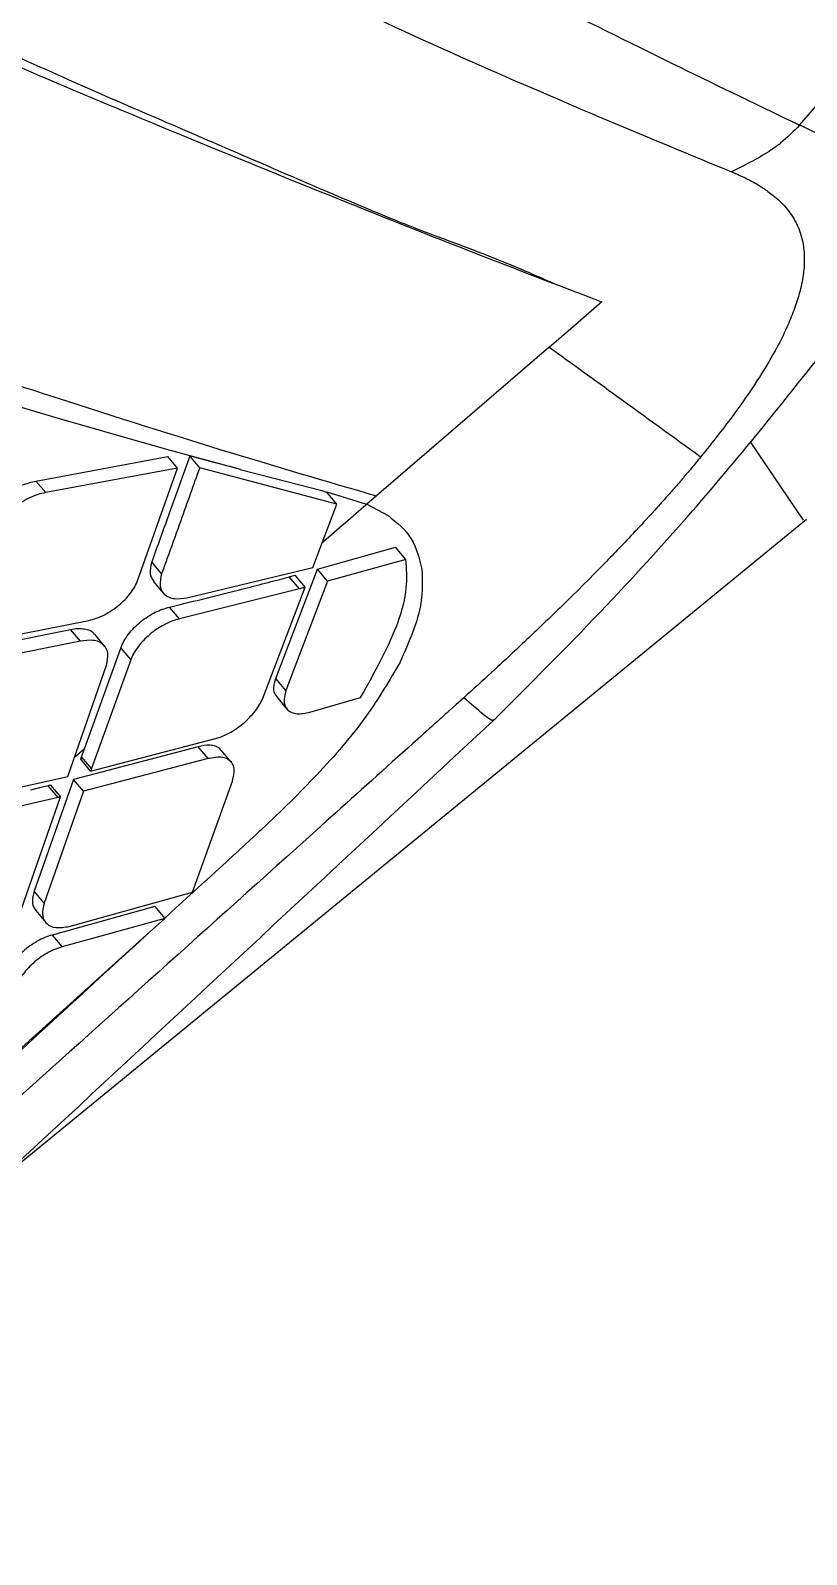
# Model space of a CAD drawing. Extents: x 0 to 84, y -21 to 126.
# Drawn here: x 16.707 to 17.565, y 67.381 to 69.066 of the extents above; entities that cross this region are included whole.
import ezdxf

# ---------------------------------------------------------------- set-up
doc = ezdxf.new("R2010")
doc.units = 0
doc.header["$MEASUREMENT"] = 0
doc.layers.add('1', color=4, linetype='Continuous')

# ---------------------------------------------------------------- blocks, each defined once
blk = doc.blocks.new('PRODIGY')
at = {"layer": '1', "color": 3, "linetype": 'Continuous', "lineweight": 25}
for p, q in [((17.2805, 68.7159), (17.0897, 68.5517)), ((16.6757, 68.6559), (16.7452, 68.6354)), ((16.7453, 68.6355), (16.8303, 68.6109)), ((16.8304, 68.611), (16.8573, 68.6034)), ((17.562, 68.5247), (17.5033, 68.6115)), ((16.7131, 68.5681), (16.8588, 68.5951)), ((16.8574, 68.6035), (16.9389, 68.5811)), ((16.8697, 68.5822), (16.8588, 68.5951)), ((16.8942, 68.5828), (16.8833, 68.5958)), ((16.8697, 68.5822), (16.7239, 68.5554)), ((16.8259, 68.4588), (16.8697, 68.5822)), ((17.0458, 68.5427), (16.8942, 68.5828)), ((16.9388, 68.581), (17.0291, 68.5575)), ((16.7239, 68.5553), (16.7131, 68.5681)), ((17.0291, 68.5575), (17.0346, 68.5559)), ((17.0193, 68.4724), (17.0458, 68.5427)), ((17.0458, 68.5427), (17.0346, 68.556)), ((17.0348, 68.5563), (17.0788, 68.5424)), ((17.0897, 68.5517), (17.0789, 68.5424)), ((17.0789, 68.5424), (17.1025, 68.53)), ((17.5653, 68.5254), (16.67, 67.7928)), ((17.0245, 68.4707), (17.1108, 68.4949)), ((17.1221, 68.4815), (17.1108, 68.4949)), ((16.8521, 68.4656), (16.8412, 68.4786)), ((16.88, 68.439), (17.0193, 68.4724)), ((17.1221, 68.4815), (17.0357, 68.4573)), ((16.8429, 68.4572), (16.8539, 68.4442)), ((16.9784, 68.3499), (17.0245, 68.4707)), ((16.9829, 68.4594), (16.9932, 68.4622)), ((17.0357, 68.4573), (16.9896, 68.3366)), ((17.0044, 68.4489), (16.9932, 68.4622)), ((17.0108, 68.4506), (16.9996, 68.4639)), ((17.0357, 68.4573), (17.0245, 68.4706)), ((17.0044, 68.4489), (16.8719, 68.4157)), ((16.9648, 68.3298), (17.0108, 68.4506)), ((16.8719, 68.4157), (16.8608, 68.4288)), ((16.6271, 68.3854), (16.7714, 68.4139)), ((16.6087, 68.3753), (16.7512, 68.4041)), ((16.7622, 68.3911), (16.6196, 68.3625)), ((16.7622, 68.3911), (16.7512, 68.4041)), ((16.789, 68.3856), (16.7781, 68.3986)), ((16.7667, 68.272), (16.8069, 68.3834)), ((16.8069, 68.3834), (16.8179, 68.3703)), ((16.7483, 68.2412), (16.791, 68.3645)), ((16.8179, 68.3703), (16.7746, 68.2502)), ((16.9896, 68.3366), (16.9784, 68.3499)), ((16.9795, 68.3293), (16.9907, 68.316)), ((17.016, 68.3125), (17.0722, 68.3289)), ((16.8924, 68.2743), (16.7546, 68.2382)), ((16.7667, 68.272), (16.7557, 68.2624)), ((16.7636, 68.2633), (16.7667, 68.272)), ((16.7736, 68.2474), (16.9117, 68.2833)), ((16.9036, 68.2611), (16.8924, 68.2743)), ((16.9291, 68.2572), (16.918, 68.2704)), ((16.7626, 68.2605), (16.7636, 68.2633)), ((16.7746, 68.2502), (16.7636, 68.2633)), ((16.9036, 68.2611), (16.7656, 68.2251)), ((16.6073, 68.21), (16.7483, 68.2412)), ((16.7546, 68.2382), (16.7111, 68.1144)), ((16.7656, 68.2251), (16.7546, 68.2382)), ((16.7172, 68.2289), (16.7071, 68.2264)), ((16.7267, 68.2312), (16.7172, 68.2289)), ((16.7656, 68.2251), (16.7221, 68.1014)), ((16.7377, 68.2182), (16.7267, 68.2312)), ((16.8863, 68.1134), (16.9304, 68.2364)), ((16.7377, 68.2182), (16.5996, 68.1861)), ((16.697, 68.0949), (16.7404, 68.2188)), ((16.7221, 68.1014), (16.7111, 68.1144)), ((16.7498, 68.0756), (16.8863, 68.1134)), ((16.7128, 68.0931), (16.7239, 68.08)), ((16.8444, 68.0975), (16.731, 68.0661)), ((16.8444, 68.0975), (16.8555, 68.0843)), ((16.8555, 68.0843), (16.742, 68.053)), ((16.8355, 68.0662), (16.8555, 68.0843)), ((16.8355, 68.0662), (16.6551, 67.9037)), ((16.731, 68.0661), (16.742, 68.053))]:
    blk.add_line(p, q, dxfattribs=at)
at = {"layer": '1', "color": 3, "linetype": 'Continuous', "lineweight": 25, "flags": 128}
for points in [[(17.5577, 68.9617), (17.6911, 69.1161), (17.8246, 69.2704)], [(17.339, 68.7661), (17.3098, 68.741), (17.2806, 68.7159)], [(17.1863, 68.3285), (17.1775, 68.3206), (17.1706, 68.3144)], [(16.7736, 68.2474), (16.7675, 68.2548), (16.7626, 68.2605)], [(16.7293, 68.2319), (16.7355, 68.2246), (16.7404, 68.2188)]]:
    blk.add_lwpolyline(points, dxfattribs=at)
at = {"layer": '1', "color": 3, "linetype": 'Continuous', "lineweight": 25}
for points, knots in [([(13.7608, 70.9587), (13.8887, 70.8947), (14.145, 70.7667), (14.5257, 70.5706), (14.9033, 70.3732), (15.2754, 70.1746), (15.6405, 69.9765), (15.9666, 69.7973), (16.2515, 69.6405), (16.4953, 69.5072), (16.7223, 69.3842), (16.9293, 69.2758), (17.115, 69.1805), (17.2799, 69.0976), (17.4276, 69.0243), (17.5143, 68.9825), (17.5577, 68.9617)], [0, 0, 0, 0, 0.082589, 0.165416, 0.24837, 0.331192, 0.414034, 0.497446, 0.56062, 0.623393, 0.686188, 0.749611, 0.812567, 0.875073, 0.937549, 1, 1, 1, 1]), ([(16.9571, 70.9609), (16.9706, 70.9527), (16.9983, 70.9361), (17.0403, 70.9103), (17.0837, 70.8834), (17.1284, 70.8554), (17.1744, 70.8262), (17.2483, 70.7788), (17.3554, 70.7088), (17.4664, 70.6341), (17.5586, 70.5707), (17.6487, 70.508), (17.7615, 70.4278), (17.8926, 70.3321), (18.0632, 70.204), (18.2636, 70.0467), (18.4787, 69.8671), (18.6663, 69.699), (18.8242, 69.5456), (18.9506, 69.4092), (19.0459, 69.2905), (19.1019, 69.2053), (19.1345, 69.1446), (19.1594, 69.0898), (19.1794, 69.0286), (19.1901, 68.9638), (19.1914, 68.915), (19.1898, 68.8786), (19.1885, 68.861), (19.1878, 68.8525)], [0, 0, 0, 0, 0.008451, 0.017238, 0.026363, 0.035827, 0.045631, 0.055779, 0.083415, 0.115566, 0.130086, 0.146436, 0.178037, 0.210329, 0.243112, 0.309202, 0.375911, 0.443315, 0.511382, 0.579157, 0.645716, 0.710886, 0.742326, 0.773336, 0.83341, 0.891395, 0.947117, 0.974569, 1, 1, 1, 1]), ([(13.7448, 70.9284), (13.869, 70.8632), (14.1175, 70.7326), (14.4853, 70.5303), (14.8498, 70.3258), (15.2089, 70.1196), (15.5623, 69.9144), (15.8795, 69.7293), (16.159, 69.5683), (16.4004, 69.4323), (16.6277, 69.3083), (16.837, 69.2004), (17.0262, 69.1085), (17.1953, 69.031), (17.3478, 68.9656), (17.4375, 68.9286), (17.4823, 68.9101)], [0, 0, 0, 0, 0.082411, 0.164951, 0.247638, 0.330248, 0.412936, 0.496232, 0.559503, 0.622548, 0.685579, 0.749219, 0.81255, 0.875197, 0.937632, 1, 1, 1, 1]), ([(18.8952, 68.9178), (18.8959, 68.9265), (18.8972, 68.9439), (18.8988, 68.9802), (18.8972, 69.049), (18.8773, 69.1397), (18.8316, 69.2343), (18.7942, 69.2958), (18.7598, 69.3457), (18.7178, 69.4004), (18.6699, 69.4573), (18.6149, 69.518), (18.5519, 69.583), (18.4823, 69.6508), (18.4062, 69.7213), (18.3241, 69.7941), (18.2363, 69.8687), (18.14, 69.9474), (18.0381, 70.0277), (17.9281, 70.1113), (17.777, 70.2221), (17.6152, 70.335), (17.4468, 70.4472), (17.3192, 70.5299), (17.1912, 70.6105), (17.0828, 70.6771), (16.9965, 70.7291), (16.9323, 70.7673), (16.8681, 70.8051), (16.8251, 70.8301), (16.8037, 70.8425)], [0, 0, 0, 0, 0.027718, 0.05596, 0.114175, 0.235289, 0.298187, 0.328224, 0.3631, 0.395873, 0.428792, 0.461923, 0.495267, 0.529596, 0.561732, 0.59407, 0.627439, 0.658123, 0.692422, 0.724741, 0.756991, 0.820929, 0.852814, 0.882869, 0.913358, 0.942877, 0.957372, 0.971712, 0.985906, 1, 1, 1, 1]), ([(17.285, 68.7866), (17.2388, 68.8044), (17.1465, 68.8401), (16.9919, 68.9022), (16.8218, 68.9717), (16.6344, 69.051), (16.4309, 69.1436), (16.209, 69.2449), (15.9778, 69.3569), (15.6881, 69.495), (15.3378, 69.6629), (14.9261, 69.8575), (14.5066, 70.0514), (14.082, 70.2425), (13.795, 70.366), (13.6517, 70.4277)], [0, 0, 0, 0, 0.062561, 0.125094, 0.187382, 0.249789, 0.312754, 0.376309, 0.439124, 0.501607, 0.601699, 0.701611, 0.80118, 0.900668, 1, 1, 1, 1]), ([(13.658, 70.4417), (13.777, 70.3905), (14.0209, 70.2856), (14.3795, 70.1248), (14.7409, 69.9595), (15.0926, 69.7947), (15.4346, 69.632), (15.7011, 69.5044), (15.8987, 69.4101), (16.0346, 69.345), (16.1672, 69.2817), (16.2951, 69.221), (16.4169, 69.1647), (16.5335, 69.1109), (16.6435, 69.0595), (16.7476, 69.0125), (16.8401, 68.9721), (16.921, 68.9375), (16.9968, 68.9046), (17.068, 68.874), (17.144, 68.8428), (17.2183, 68.8163), (17.2644, 68.7961), (17.2853, 68.7869)], [0, 0, 0, 0, 0.082249, 0.168725, 0.250938, 0.337837, 0.421226, 0.501438, 0.538138, 0.573957, 0.608923, 0.645818, 0.681064, 0.714276, 0.751294, 0.786327, 0.81865, 0.848238, 0.87506, 0.90615, 0.934321, 0.970126, 1, 1, 1, 1]), ([(14.0181, 69.5459), (14.172, 69.501), (14.4804, 69.4111), (14.9292, 69.2684), (15.3625, 69.1256), (15.7305, 69.0005), (16.0351, 68.8961), (16.2804, 68.8121), (16.5104, 68.7342), (16.7236, 68.6638), (16.9208, 68.601), (17.0335, 68.5681), (17.0897, 68.5517)], [0, 0, 0, 0, 0.1280884, 0.2568049, 0.3836102, 0.5088304, 0.5930085, 0.6749205, 0.7545369, 0.8369035, 0.9186294, 1, 1, 1, 1]), ([(17.5577, 68.9617), (17.5511, 68.9549), (17.5419, 68.9456), (17.5182, 68.9278), (17.498, 68.9179), (17.4823, 68.9101)], [0, 0, 0, 0, 0.361884, 0.5029889, 1, 1, 1, 1]), ([(17.5993, 68.7331), (17.604, 68.7396), (17.6201, 68.7616), (17.6387, 68.7946), (17.6527, 68.8296), (17.6561, 68.8525), (17.6557, 68.8673), (17.6544, 68.8762), (17.6523, 68.8842), (17.6495, 68.8916), (17.6423, 68.9054), (17.6315, 68.9181), (17.6191, 68.9278), (17.615, 68.9307), (17.6134, 68.9319), (17.5971, 68.9431), (17.5771, 68.9525), (17.5577, 68.9617)], [0, 0, 0, 0, 0.046974, 0.160354, 0.269157, 0.371772, 0.411009, 0.449128, 0.486071, 0.521786, 0.556219, 0.701727, 0.745787, 0.756291, 0.764727, 0.771109, 1, 1, 1, 1]), ([(17.4823, 68.9101), (17.4881, 68.9076), (17.4986, 68.9031), (17.512, 68.8958), (17.5214, 68.8894), (17.5291, 68.8835), (17.5386, 68.8756), (17.5492, 68.8629), (17.5579, 68.846), (17.5623, 68.8282), (17.5633, 68.8114), (17.5616, 68.793), (17.5573, 68.7741), (17.5507, 68.7546), (17.5421, 68.7345), (17.5296, 68.7095), (17.5108, 68.6786), (17.4838, 68.6392), (17.4612, 68.6109), (17.4482, 68.5946)], [0, 0, 0, 0, 0.065071, 0.117529, 0.164418, 0.192892, 0.228101, 0.305988, 0.387462, 0.446911, 0.503219, 0.552426, 0.610396, 0.654966, 0.698809, 0.752369, 0.824236, 0.898691, 1, 1, 1, 1]), ([(17.2853, 68.7869), (17.2943, 68.7834), (17.3124, 68.7764), (17.3301, 68.7696), (17.339, 68.7661)], [0, 0, 0, 0, 0.497513, 1, 1, 1, 1]), ([(17.4482, 68.5946), (17.4176, 68.6168), (17.363, 68.6564), (17.3058, 68.6977), (17.2806, 68.7159)], [0, 0, 0, 0, 0.559577, 1, 1, 1, 1]), ([(17.219, 68.3032), (17.2588, 68.343), (17.3342, 68.4183), (17.4341, 68.5278), (17.5135, 68.6225), (17.5591, 68.6801), (17.5789, 68.7051)], [0, 0, 0, 0, 0.312875, 0.592045, 0.822658, 1, 1, 1, 1]), ([(16.8833, 68.5958), (16.8754, 68.5739), (16.8614, 68.5348), (16.8473, 68.4958), (16.8412, 68.4786)], [0, 0, 0, 0, 0.559995, 1, 1, 1, 1]), ([(16.9388, 68.581), (16.9273, 68.5841), (16.909, 68.5889), (16.8903, 68.5939), (16.8833, 68.5958)], [0, 0, 0, 0, 0.627994, 1, 1, 1, 1]), ([(17.4482, 68.5946), (17.4446, 68.5903), (17.4384, 68.5827), (17.4285, 68.5711), (17.4222, 68.5637), (17.4182, 68.5592), (17.4165, 68.5572), (17.4103, 68.5502), (17.397, 68.5353), (17.374, 68.5103), (17.3394, 68.4741), (17.2982, 68.433), (17.2556, 68.3923), (17.2192, 68.3583), (17.1965, 68.3378), (17.1863, 68.3285)], [0, 0, 0, 0, 0.04653, 0.082491, 0.126136, 0.126892, 0.132434, 0.147448, 0.203774, 0.295533, 0.422906, 0.60536, 0.758855, 0.890317, 1, 1, 1, 1]), ([(16.8942, 68.5828), (16.8872, 68.5633), (16.8758, 68.5314), (16.8618, 68.4924), (16.8547, 68.4728), (16.8521, 68.4656)], [0, 0, 0, 0, 0.5, 0.813763, 1, 1, 1, 1]), ([(16.658, 68.5241), (16.6591, 68.5268), (16.6612, 68.5322), (16.6667, 68.5402), (16.6734, 68.5476), (16.6833, 68.556), (16.6971, 68.5642), (16.7079, 68.5669), (16.7131, 68.5681)], [0, 0, 0, 0, 0.142946, 0.280401, 0.412551, 0.539644, 0.778346, 1, 1, 1, 1]), ([(16.7239, 68.5553), (16.7211, 68.5547), (16.7154, 68.5535), (16.7065, 68.5499), (16.6978, 68.5452), (16.6873, 68.5377), (16.6784, 68.5287), (16.6719, 68.5191), (16.6699, 68.5139), (16.6688, 68.5113)], [0, 0, 0, 0, 0.123481, 0.247798, 0.373346, 0.500529, 0.73132, 0.860976, 1, 1, 1, 1]), ([(17.0789, 68.5423), (17.0629, 68.5285), (17.0465, 68.5143), (17.03, 68.5001), (17.0295, 68.4997)], [0, 0, 0, 0, 0.972831, 1, 1, 1, 1]), ([(17.1025, 68.53), (17.1122, 68.5222), (17.131, 68.5072), (17.1371, 68.4826), (17.14, 68.4706)], [0, 0, 0, 0, 0.512871, 1, 1, 1, 1]), ([(16.8412, 68.4786), (16.84, 68.474), (16.8378, 68.4654), (16.8415, 68.46), (16.8433, 68.4575)], [0, 0, 0, 0, 0.536785, 1, 1, 1, 1]), ([(17.0722, 68.3289), (17.0881, 68.3575), (17.112, 68.4003), (17.1247, 68.4506), (17.123, 68.4712), (17.1221, 68.4815)], [0, 0, 0, 0, 0.499326, 0.74974, 1, 1, 1, 1]), ([(16.7714, 68.4139), (16.7743, 68.4146), (16.78, 68.4161), (16.7888, 68.42), (16.7972, 68.425), (16.8074, 68.4326), (16.8162, 68.4416), (16.8227, 68.4512), (16.8248, 68.4562), (16.8259, 68.4588)], [0, 0, 0, 0, 0.128249, 0.254124, 0.378129, 0.500835, 0.733691, 0.862665, 1, 1, 1, 1]), ([(16.8521, 68.4656), (16.8511, 68.4611), (16.849, 68.452), (16.8533, 68.4437), (16.8598, 68.4395), (16.8679, 68.4373), (16.8753, 68.4383), (16.88, 68.439)], [0, 0, 0, 0, 0.248627, 0.499056, 0.644593, 0.776656, 1, 1, 1, 1]), ([(16.8608, 68.4288), (16.8841, 68.4344), (16.9252, 68.4443), (16.9654, 68.4549), (16.9829, 68.4594)], [0, 0, 0, 0, 0.566755, 1, 1, 1, 1]), ([(16.9932, 68.4622), (16.9944, 68.4625), (16.9965, 68.4631), (16.9986, 68.4637), (16.9996, 68.4639)], [0, 0, 0, 0, 0.560105, 1, 1, 1, 1]), ([(17.14, 68.4706), (17.1405, 68.4557), (17.1414, 68.4259), (17.1243, 68.3872), (17.1158, 68.3679)], [0, 0, 0, 0, 0.499621, 1, 1, 1, 1]), ([(17.0108, 68.4506), (17.0096, 68.4503), (17.0075, 68.4497), (17.0054, 68.4492), (17.0044, 68.4489)], [0, 0, 0, 0, 0.560017, 1, 1, 1, 1]), ([(16.8068, 68.3834), (16.8079, 68.3859), (16.81, 68.3909), (16.8152, 68.3987), (16.8215, 68.406), (16.8289, 68.4127), (16.8368, 68.4184), (16.8477, 68.4247), (16.8556, 68.4272), (16.8608, 68.4288)], [0, 0, 0, 0, 0.136462, 0.26883, 0.397521, 0.522917, 0.645482, 0.765698, 1, 1, 1, 1]), ([(16.7512, 68.4041), (16.754, 68.4045), (16.7595, 68.4054), (16.7688, 68.4045), (16.7757, 68.4026), (16.7774, 68.3989), (16.7776, 68.3983)], [0, 0, 0, 0, 0.234648, 0.465951, 0.918574, 1, 1, 1, 1]), ([(16.8719, 68.4157), (16.8691, 68.4149), (16.8636, 68.4134), (16.8549, 68.4094), (16.8465, 68.4043), (16.8363, 68.3965), (16.8275, 68.3874), (16.821, 68.3777), (16.8189, 68.3728), (16.8179, 68.3703)], [0, 0, 0, 0, 0.127156, 0.252666, 0.377091, 0.501014, 0.736252, 0.864533, 1, 1, 1, 1]), ([(16.791, 68.3645), (16.792, 68.369), (16.7939, 68.3775), (16.7906, 68.3841), (16.7867, 68.388), (16.7829, 68.3905), (16.7747, 68.3927), (16.7671, 68.3917), (16.7622, 68.3911)], [0, 0, 0, 0, 0.248641, 0.473585, 0.499366, 0.642182, 0.773253, 1, 1, 1, 1]), ([(17.1158, 68.3679), (17.1041, 68.3479), (17.0801, 68.3066), (17.0253, 68.2433), (16.9817, 68.2006), (16.9249, 68.1481), (16.8889, 68.1152), (16.8553, 68.0845)], [0, 0, 0, 0, 0.20462, 0.423627, 0.636163, 0.661614, 1, 1, 1, 1]), ([(16.9798, 68.3295), (16.9788, 68.3308), (16.9766, 68.3336), (16.9757, 68.3404), (16.9774, 68.3464), (16.9784, 68.3499)], [0, 0, 0, 0, 0.2747026, 0.5769129, 1, 1, 1, 1]), ([(16.9117, 68.2833), (16.9145, 68.2842), (16.9199, 68.2859), (16.9284, 68.2902), (16.9365, 68.2954), (16.9442, 68.3015), (16.9511, 68.3083), (16.9592, 68.3179), (16.9626, 68.325), (16.9649, 68.3298)], [0, 0, 0, 0, 0.130663, 0.257136, 0.380046, 0.500216, 0.622987, 0.74888, 1, 1, 1, 1]), ([(16.9896, 68.3366), (16.9884, 68.3321), (16.9869, 68.3261), (16.9884, 68.3192), (16.992, 68.3136), (17.0008, 68.3096), (17.0109, 68.3115), (17.016, 68.3125)], [0, 0, 0, 0, 0.248831, 0.33317, 0.500932, 0.752107, 1, 1, 1, 1]), ([(17.2185, 68.3047), (17.2186, 68.3042), (17.219, 68.3017), (17.2093, 68.3083), (17.1939, 68.3218), (17.1863, 68.3285)], [0, 0, 0, 0, 0.096018, 0.552719, 1, 1, 1, 1]), ([(17.1706, 68.3144), (17.1701, 68.314), (17.1666, 68.3109), (17.155, 68.3004), (17.1135, 68.2631), (16.9586, 68.1238), (16.3553, 67.5824), (15.1613, 66.5136), (14.0995, 65.5331), (13.488, 64.9684)], [0, 0, 0, 0, 0.000353, 0.002828, 0.009436, 0.033986, 0.128384, 0.498019, 1, 1, 1, 1]), ([(9.9071, 61.4994), (10.0344, 61.6178), (10.2936, 61.8591), (10.674, 62.2138), (11.0381, 62.5536), (11.3708, 62.8642), (11.6721, 63.1456), (11.9421, 63.3978), (12.2073, 63.6454), (12.4768, 63.8969), (12.7617, 64.1627), (13.0468, 64.4283), (13.3194, 64.6822), (13.5794, 64.9241), (13.829, 65.1563), (14.0937, 65.4023), (14.3852, 65.673), (14.7122, 65.9766), (15.0677, 66.3063), (15.4502, 66.6609), (15.8584, 67.0394), (16.2987, 67.448), (16.7561, 67.8725), (17.0665, 68.1614), (17.2195, 68.3038)], [0, 0, 0, 0, 0.052205, 0.106329, 0.156158, 0.201702, 0.242965, 0.279941, 0.312633, 0.351893, 0.390616, 0.429625, 0.468921, 0.502488, 0.536262, 0.571311, 0.611052, 0.65574, 0.705379, 0.756722, 0.812476, 0.872629, 0.937199, 1, 1, 1, 1]), ([(16.9176, 68.2702), (16.9174, 68.2707), (16.9164, 68.273), (16.9119, 68.2748), (16.9043, 68.2767), (16.897, 68.2752), (16.8924, 68.2743)], [0, 0, 0, 0, 0.072856, 0.347161, 0.593237, 1, 1, 1, 1]), ([(16.9304, 68.2364), (16.9316, 68.241), (16.9329, 68.246), (16.9322, 68.2508), (16.9313, 68.2542), (16.9279, 68.2596), (16.9189, 68.2638), (16.9087, 68.262), (16.9036, 68.2611)], [0, 0, 0, 0, 0.248863, 0.276968, 0.328419, 0.501048, 0.752276, 1, 1, 1, 1]), ([(16.7746, 68.2502), (16.7745, 68.2497), (16.7741, 68.2488), (16.7738, 68.2479), (16.7736, 68.2474)], [0, 0, 0, 0, 0.56002, 1, 1, 1, 1]), ([(16.7293, 68.2319), (16.7288, 68.2318), (16.7279, 68.2315), (16.7271, 68.2313), (16.7267, 68.2312)], [0, 0, 0, 0, 0.559822, 1, 1, 1, 1]), ([(16.7404, 68.2188), (16.7399, 68.2187), (16.739, 68.2185), (16.7381, 68.2183), (16.7377, 68.2182)], [0, 0, 0, 0, 0.5601356, 1, 1, 1, 1]), ([(16.7111, 68.1144), (16.7101, 68.1107), (16.7086, 68.1044), (16.7098, 68.0974), (16.712, 68.0946), (16.713, 68.0933)], [0, 0, 0, 0, 0.441574, 0.738873, 1, 1, 1, 1]), ([(16.7221, 68.1014), (16.721, 68.0967), (16.7198, 68.0915), (16.7207, 68.0865), (16.7216, 68.083), (16.7252, 68.0775), (16.7344, 68.0731), (16.7447, 68.0748), (16.7498, 68.0756)], [0, 0, 0, 0, 0.249007, 0.28048, 0.332994, 0.500877, 0.751758, 1, 1, 1, 1]), ([(16.8336, 68.0646), (16.7732, 68.0092), (16.5455, 67.8003), (16.318, 67.5911), (16.1508, 67.4373)], [0, 0, 0, 0, 0.2649628, 1, 1, 1, 1]), ([(16.731, 68.0661), (16.7283, 68.0653), (16.7229, 68.0636), (16.7145, 68.0594), (16.7064, 68.0542), (16.6989, 68.0482), (16.6921, 68.0414), (16.6862, 68.0342), (16.6814, 68.0265), (16.6794, 68.0216), (16.6784, 68.019)], [0, 0, 0, 0, 0.127616, 0.252675, 0.375718, 0.497286, 0.616024, 0.739086, 0.866947, 1, 1, 1, 1]), ([(16.742, 68.053), (16.7393, 68.0522), (16.7338, 68.0505), (16.7254, 68.0462), (16.7173, 68.041), (16.7073, 68.0329), (16.6987, 68.0234), (16.6924, 68.0135), (16.6904, 68.0085), (16.6894, 68.006)], [0, 0, 0, 0, 0.129791, 0.256083, 0.379367, 0.500284, 0.738446, 0.866223, 1, 1, 1, 1]), ([(18.6647, 67.4283), (18.3332, 67.2006), (17.6736, 66.7476), (16.7295, 66.0094), (15.8109, 65.2516), (14.9176, 64.4679), (14.0492, 63.67), (13.2016, 62.8605), (12.3829, 62.0294), (11.5877, 61.1661), (11.0913, 60.5598), (10.8417, 60.2549)], [0, 0, 0, 0, 0.113392, 0.225638, 0.337341, 0.448782, 0.560232, 0.669481, 0.778832, 0.888787, 1, 1, 1, 1])]:
    blk.add_open_spline(points, degree=3, knots=knots, dxfattribs=at)

msp = doc.modelspace()

# ---------------------------------------------------------------- block references
at = {"layer": '1'}
msp.add_blockref('PRODIGY', (0, 0), dxfattribs=at)

doc.saveas('drawing.dxf')
